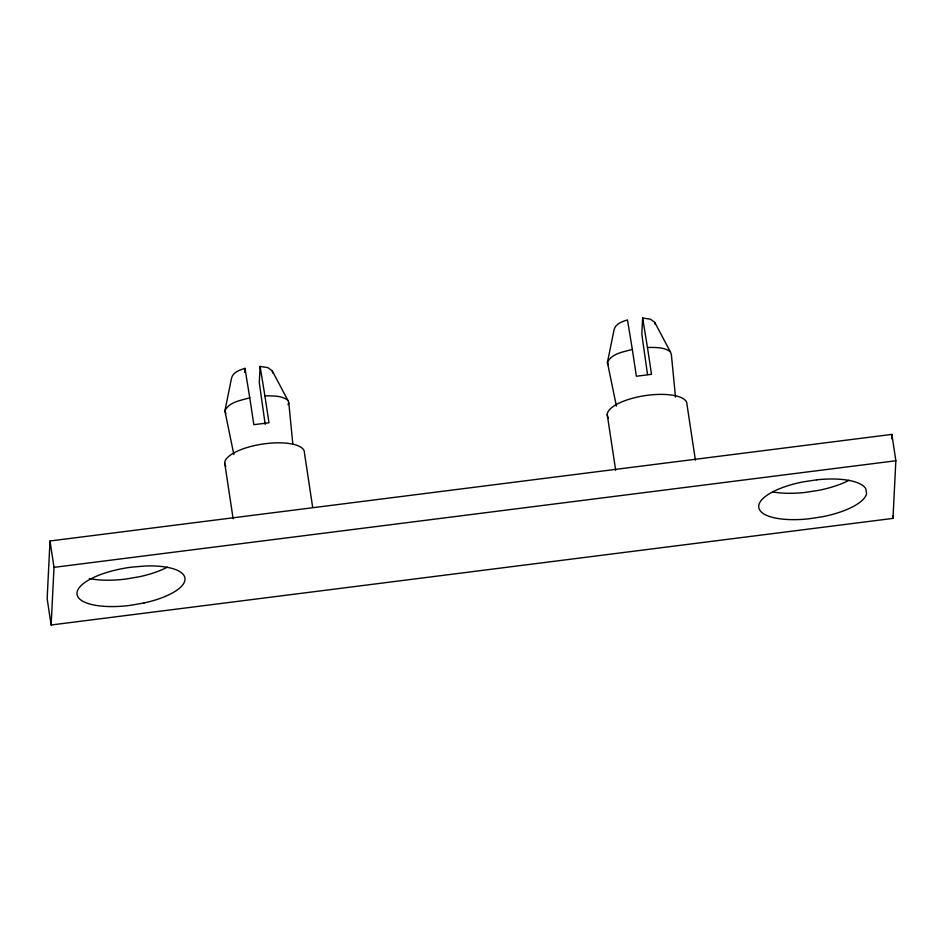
<?xml version="1.0" encoding="UTF-8"?>
<svg xmlns="http://www.w3.org/2000/svg" width="943" height="943" viewBox="0 0 943 943"><rect width="100%" height="100%" fill="white"/><g stroke="black" fill="none" stroke-linecap="round" stroke-linejoin="round"><path stroke-width="1.41" d="M50.014 540.987L47.15 598.628L51.134 624.997L892.986 518.391L895.85 460.75L891.866 434.393L50.014 540.987L54.01 567.356L51.134 624.997M244.756 372.414L244.956 368.359C239.77 369.986 232.968 372.167 231.542 378.119L224.882 410.877L233.852 454.502M292.837 444.141L288.806 402.779L287.815 400.245L272.209 370.811L267.859 367.617L260.103 366.438L259.29 382.669L265.195 424.385M675.506 397.133L671.345 354.344L670.355 351.798L654.748 322.376L650.399 319.182L642.643 318.003L641.829 334.235L647.523 374.536M891.642 438.707L891.866 434.393M287.969 404.665L288.806 402.779M244.956 368.359L249.765 397.769C241.149 400.457 229.09 401.753 224.882 410.877L225.86 413.423M608.4 364.976L607.422 362.442L614.082 329.685C615.508 323.732 622.309 321.539 627.496 319.925L632.305 349.334C623.688 352.022 611.63 353.307 607.422 362.442L616.392 406.056M54.01 567.356L895.85 460.75M642.643 318.003L647.452 347.413C655.137 347.543 663.884 346.883 670.355 351.798M260.103 366.438L264.912 395.848C272.598 395.977 281.344 395.329 287.815 400.245M654.748 322.376L655.244 324.475M272.209 370.811L272.704 372.909M892.561 515.621L892.986 518.391M695.404 460.184L686.964 404.347A40.266 13.909 -8.6 0 0 642.584 396.036A40.266 13.909 -8.6 0 0 608.4 417.926M647.452 347.413L651.519 374.324L636.372 376.245L632.305 349.334M607.221 414.437L615.673 470.274M312.652 507.193L304.424 452.781A40.266 13.909 -8.6 0 0 260.044 444.471A40.266 13.909 -8.6 0 0 225.86 466.361M264.912 395.848L268.979 422.77L253.832 424.692L249.765 397.769M224.682 462.883L233.133 518.721M167.312 567.191A54.553 18.836 -8.6 0 1 140.071 576.609L126.056 579.026A54.553 18.836 -8.6 0 1 89.385 578.53M848.971 480.305A54.553 18.836 -8.6 0 1 818.724 490.336L804.65 492.482A54.553 18.836 -8.6 0 1 772.706 491.928M144.055 602.978L130.04 605.394A54.553 18.836 -8.6 0 1 76.984 593.088A54.553 18.836 -8.6 0 1 131.949 567.097L145.894 565.977A54.553 18.836 -8.6 0 1 185.005 579.403A54.553 18.836 -8.6 0 1 144.055 602.978M816.803 479.81L802.717 481.956A54.553 18.836 -8.6 0 0 758.785 507.546A54.553 18.836 -8.6 0 0 808.634 518.839L822.709 516.693A54.553 18.836 -8.6 0 0 866.582 493.613L865.792 488.757A54.553 18.836 -8.6 0 0 816.803 479.81"/></g></svg>
